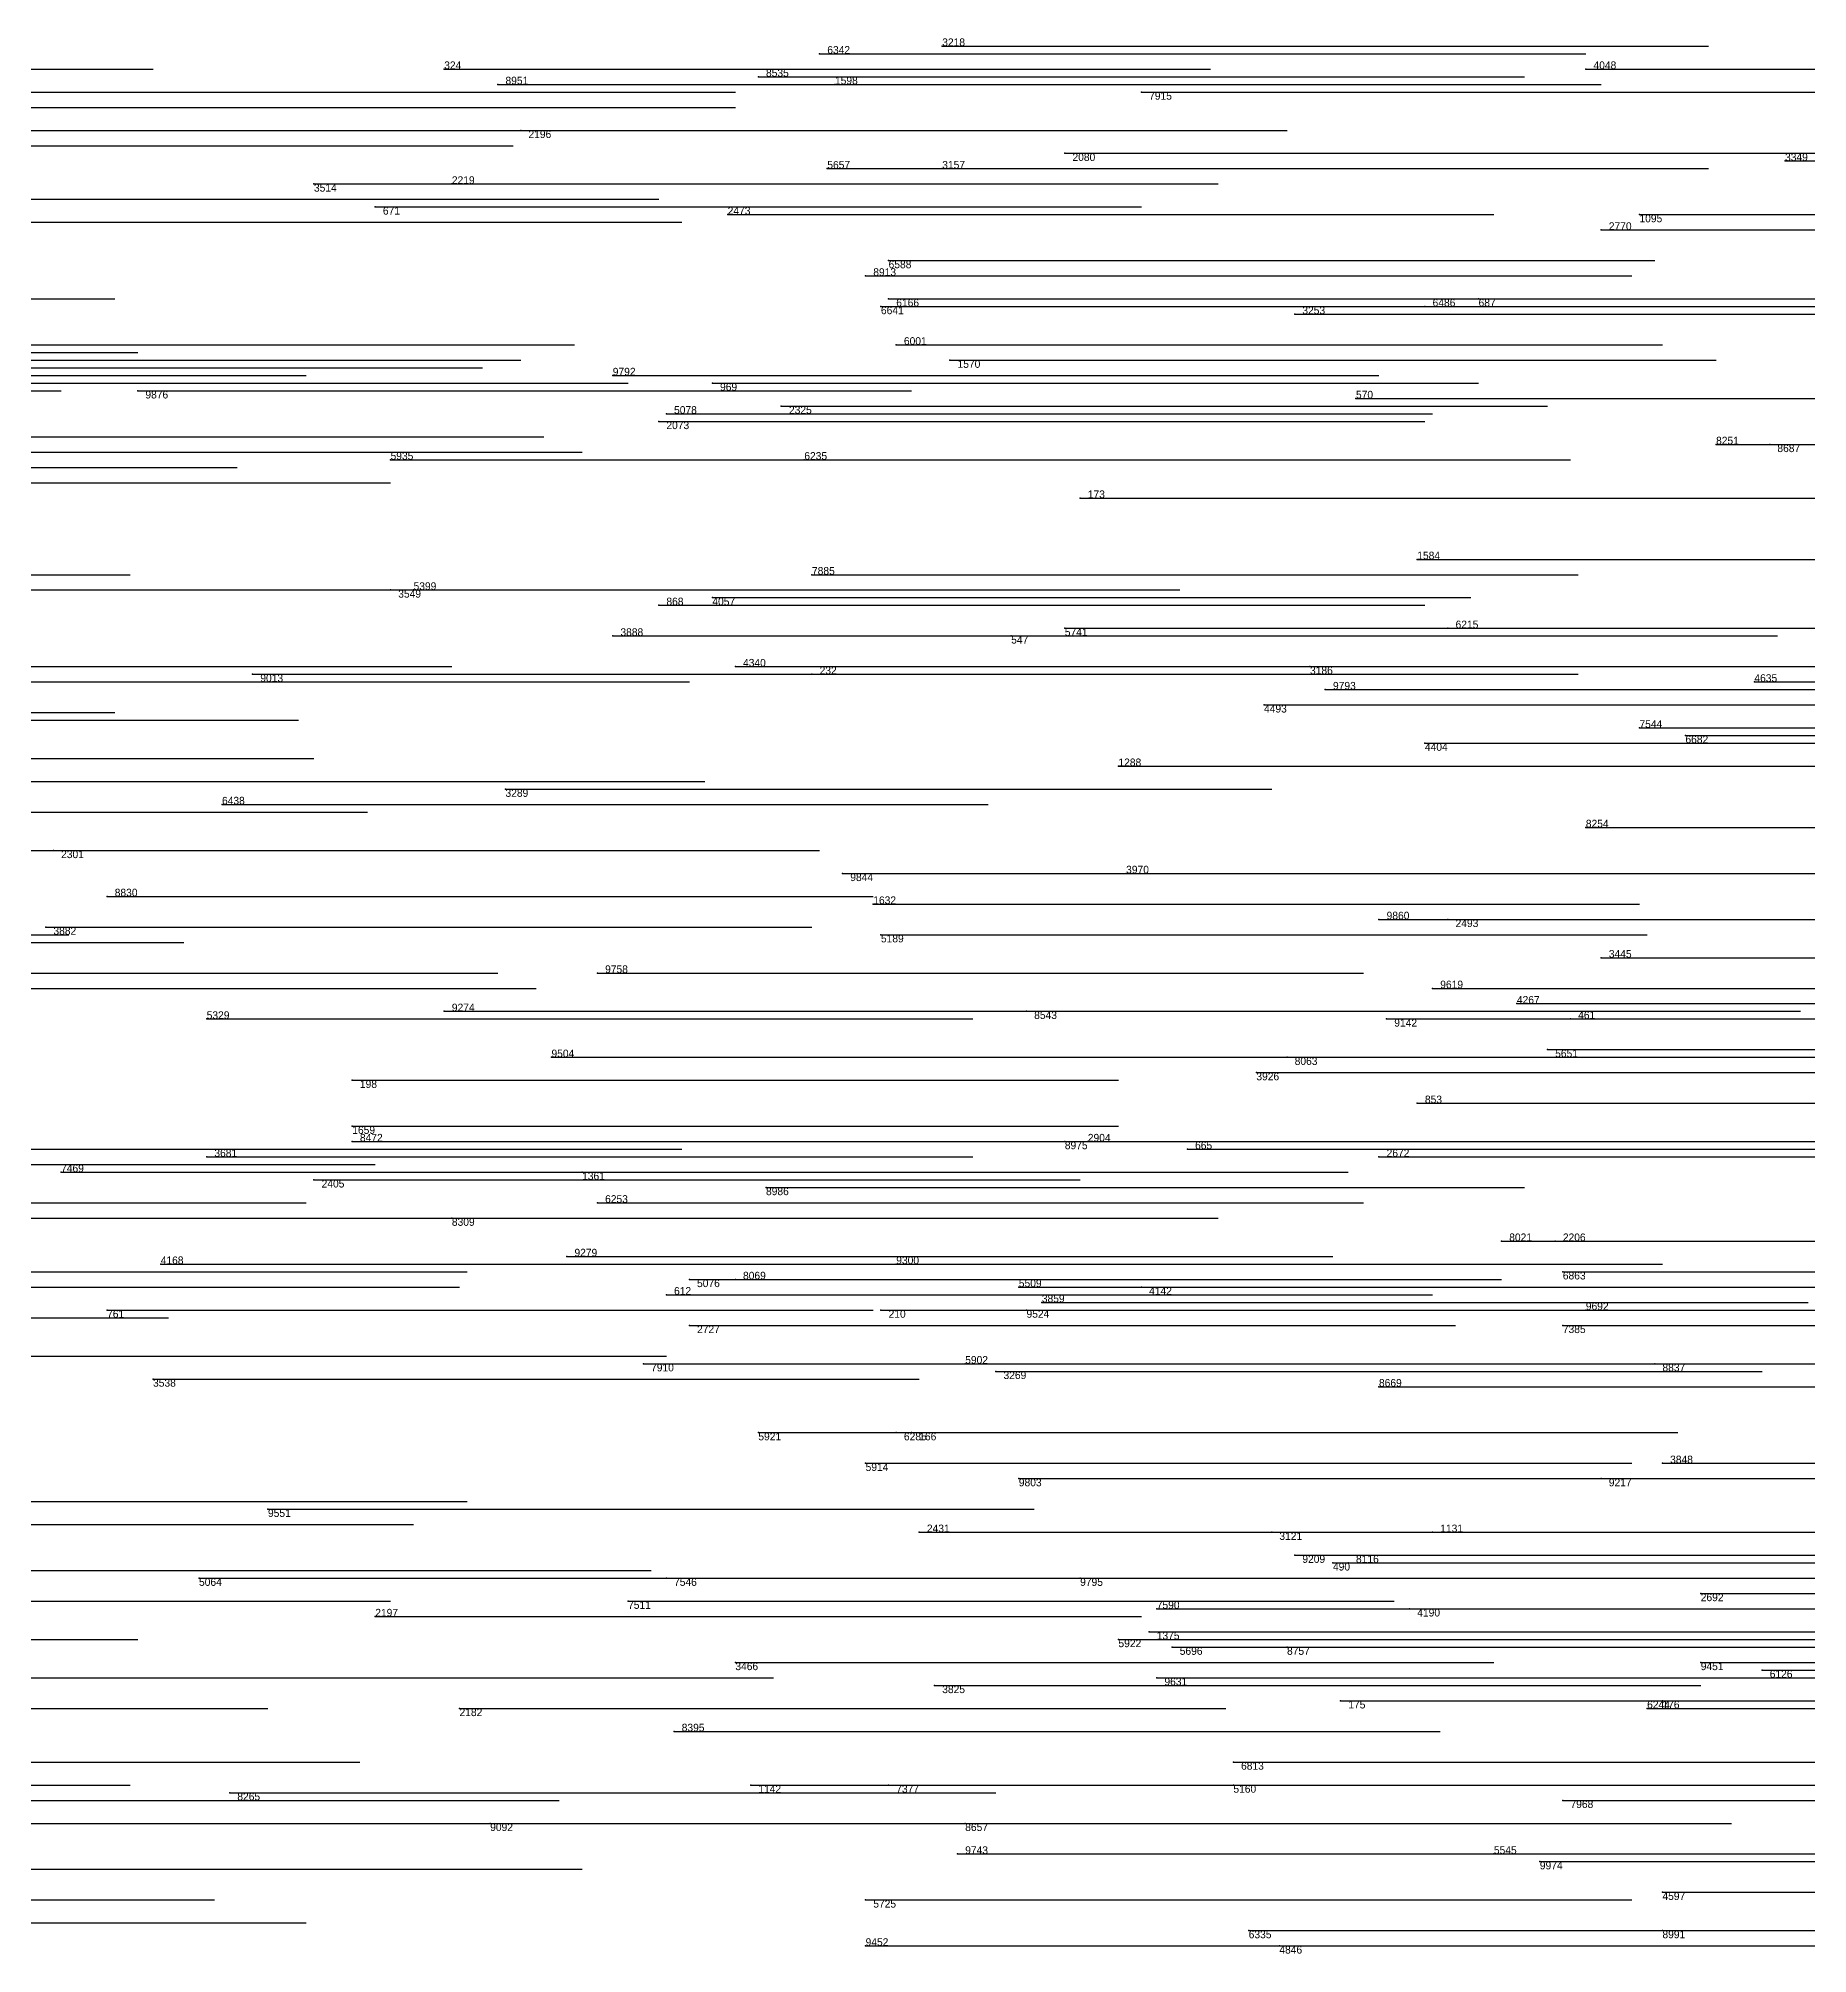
# Model space of a CAD drawing. Extents: x 0 to 1.1, y 0 to 1.
# Drawn here: x 0.231 to 0.462, y 0.248 to 0.498 of the extents above; entities that cross this region are included whole.
import ezdxf

# ---------------------------------------------------------------- set-up
doc = ezdxf.new("R2010")
doc.units = 0
for name, color, linetype in [('Normals', 1, 'CONTINUOUS'), ('Source_points', 5, 'CONTINUOUS'), ('Text', 3, 'CONTINUOUS')]:
    doc.layers.add(name, color=color, linetype=linetype)

msp = doc.modelspace()

# ---------------------------------------------------------------- linework, layer by layer
at = {"layer": 'Normals', "color": 1}
for p, q in [((0.333, 0.496, 1), (0.433, 0.496, 1)), ((0.349, 0.497), (0.449, 0.497)), ((0.146, 0.494), (0.246, 0.494)), ((0.284, 0.494, 1), (0.384, 0.494, 1)), ((0.325, 0.493, 1), (0.425, 0.493, 1)), ((0.433, 0.494), (0.533, 0.494)), ((0.222, 0.491, 1), (0.322, 0.491, 1)), ((0.291, 0.492, 1), (0.391, 0.492, 1)), ((0.335, 0.492, 1), (0.435, 0.492, 1)), ((0.375, 0.491, 1), (0.475, 0.491, 1)), ((0.222, 0.489, 1), (0.322, 0.489, 1)), ((0.223, 0.486, 1), (0.323, 0.486, 1)), ((0.294, 0.486, 1), (0.394, 0.486, 1)), ((0.193, 0.484, 1), (0.293, 0.484, 1)), ((0.365, 0.483), (0.465, 0.483)), ((0.334, 0.481, 1), (0.434, 0.481, 1)), ((0.349, 0.481), (0.449, 0.481)), ((0.459, 0.482), (0.558, 0.482)), ((0.267, 0.479), (0.367, 0.479)), ((0.285, 0.479, 1), (0.385, 0.479, 1)), ((0.212, 0.477, 1), (0.312, 0.477, 1)), ((0.275, 0.476), (0.375, 0.476)), ((0.197, 0.474, 1), (0.297, 0.474, 1)), ((0.215, 0.474), (0.315, 0.474)), ((0.321, 0.475), (0.421, 0.475)), ((0.435, 0.473), (0.535, 0.473)), ((0.44, 0.475, 1), (0.54, 0.475, 1)), ((0.342, 0.469, 1), (0.442, 0.469, 1)), ((0.339, 0.467, 1), (0.439, 0.467, 1)), ((0.141, 0.464, 1), (0.241, 0.464, 1)), ((0.341, 0.463, 1), (0.441, 0.463, 1)), ((0.342, 0.464), (0.442, 0.464)), ((0.412, 0.463), (0.512, 0.463)), ((0.419, 0.464, 1), (0.519, 0.464, 1)), ((0.395, 0.462, 1), (0.495, 0.462, 1)), ((0.201, 0.458), (0.301, 0.458)), ((0.201, 0.458, 1), (0.301, 0.458, 1)), ((0.343, 0.458, 1), (0.443, 0.458, 1)), ((0.144, 0.457, 1), (0.244, 0.457, 1)), ((0.194, 0.456), (0.294, 0.456)), ((0.35, 0.456), (0.45, 0.456)), ((0.166, 0.454, 1), (0.266, 0.454, 1)), ((0.189, 0.455, 1), (0.289, 0.455, 1)), ((0.208, 0.453), (0.308, 0.453)), ((0.306, 0.454), (0.406, 0.454)), ((0.319, 0.453, 1), (0.419, 0.453, 1)), ((0.134, 0.452), (0.234, 0.452)), ((0.244, 0.452), (0.345, 0.452)), ((0.403, 0.451, 1), (0.503, 0.451, 1)), ((0.312, 0.448, 1), (0.412, 0.448, 1)), ((0.313, 0.449), (0.413, 0.449)), ((0.328, 0.45), (0.428, 0.45)), ((0.197, 0.446, 1), (0.297, 0.446, 1)), ((0.202, 0.444, 1), (0.302, 0.444, 1)), ((0.277, 0.443), (0.377, 0.443)), ((0.331, 0.443, 1), (0.431, 0.443, 1)), ((0.45, 0.445, 1), (0.549, 0.445, 1)), ((0.457, 0.445, 1), (0.557, 0.445, 1)), ((0.157, 0.442), (0.257, 0.442)), ((0.177, 0.44, 1), (0.277, 0.44, 1)), ((0.367, 0.438), (0.468, 0.438)), ((0.143, 0.428, 1), (0.243, 0.428, 1)), ((0.332, 0.428), (0.432, 0.428)), ((0.411, 0.43), (0.511, 0.43)), ((0.217, 0.426, 1), (0.317, 0.426, 1)), ((0.277, 0.426), (0.377, 0.426)), ((0.28, 0.426), (0.38, 0.426)), ((0.312, 0.424), (0.412, 0.424)), ((0.319, 0.425, 1), (0.418, 0.425, 1)), ((0.365, 0.421, 1), (0.465, 0.421, 1)), ((0.415, 0.421, 1), (0.515, 0.421, 1)), ((0.306, 0.42), (0.406, 0.42)), ((0.358, 0.42, 1), (0.458, 0.42, 1)), ((0.185, 0.416, 1), (0.285, 0.416, 1)), ((0.322, 0.416), (0.422, 0.416)), ((0.397, 0.416), (0.497, 0.416)), ((0.216, 0.414, 1), (0.316, 0.414, 1)), ((0.259, 0.415, 1), (0.359, 0.415, 1)), ((0.332, 0.415, 1), (0.432, 0.415, 1)), ((0.399, 0.413), (0.499, 0.413)), ((0.455, 0.414), (0.555, 0.414)), ((0.391, 0.411), (0.491, 0.411)), ((0.141, 0.41, 1), (0.241, 0.41, 1)), ((0.145, 0.409, 1), (0.245, 0.409, 1)), ((0.165, 0.409), (0.265, 0.409)), ((0.44, 0.408, 1), (0.54, 0.408, 1)), ((0.412, 0.406), (0.512, 0.406)), ((0.446, 0.407, 1), (0.546, 0.407, 1)), ((0.167, 0.404), (0.267, 0.404)), ((0.372, 0.403, 1), (0.472, 0.403, 1)), ((0.207, 0.401), (0.307, 0.401)), ((0.218, 0.401, 1), (0.318, 0.401, 1)), ((0.255, 0.398), (0.355, 0.398)), ((0.292, 0.4, 1), (0.392, 0.4, 1)), ((0.174, 0.397), (0.274, 0.397)), ((0.433, 0.395), (0.533, 0.395)), ((0.213, 0.392, 1), (0.313, 0.392, 1)), ((0.233, 0.392), (0.333, 0.392)), ((0.336, 0.389, 1), (0.436, 0.389, 1)), ((0.373, 0.389, 1), (0.473, 0.389, 1)), ((0.24, 0.386), (0.34, 0.386)), ((0.34, 0.385), (0.44, 0.385)), ((0.406, 0.383), (0.506, 0.383)), ((0.415, 0.383, 1), (0.515, 0.383, 1)), ((0.135, 0.381, 1), (0.235, 0.381, 1)), ((0.232, 0.382), (0.332, 0.382)), ((0.341, 0.381, 1), (0.441, 0.381, 1)), ((0.15, 0.38), (0.25, 0.38)), ((0.435, 0.378, 1), (0.535, 0.378, 1)), ((0.16, 0.376), (0.26, 0.376)), ((0.191, 0.376, 1), (0.291, 0.376, 1)), ((0.304, 0.376, 1), (0.404, 0.376, 1)), ((0.196, 0.374, 1), (0.296, 0.374, 1)), ((0.413, 0.374, 1), (0.513, 0.374, 1)), ((0.284, 0.371), (0.384, 0.371)), ((0.36, 0.371, 1), (0.461, 0.371, 1)), ((0.424, 0.372, 1), (0.524, 0.372, 1)), ((0.253, 0.37, 1), (0.353, 0.37, 1)), ((0.407, 0.37, 1), (0.507, 0.37, 1)), ((0.431, 0.37, 1), (0.531, 0.37, 1)), ((0.428, 0.366, 1), (0.528, 0.366, 1)), ((0.298, 0.365), (0.398, 0.365)), ((0.39, 0.363, 1), (0.49, 0.363, 1)), ((0.394, 0.365), (0.494, 0.365)), ((0.272, 0.362, 1), (0.372, 0.362, 1)), ((0.411, 0.359, 1), (0.511, 0.359, 1)), ((0.272, 0.356, 1), (0.372, 0.356, 1)), ((0.215, 0.353, 1), (0.315, 0.353, 1)), ((0.272, 0.354, 1), (0.372, 0.354, 1)), ((0.365, 0.354), (0.465, 0.354)), ((0.368, 0.354), (0.468, 0.354)), ((0.381, 0.353, 1), (0.481, 0.353, 1)), ((0.175, 0.351, 1), (0.275, 0.351, 1)), ((0.253, 0.352), (0.353, 0.352)), ((0.406, 0.352, 1), (0.506, 0.352, 1)), ((0.234, 0.35, 1), (0.334, 0.35, 1)), ((0.267, 0.349, 1), (0.367, 0.349, 1)), ((0.302, 0.35), (0.402, 0.35)), ((0.326, 0.348, 1), (0.425, 0.348, 1)), ((0.166, 0.346, 1), (0.266, 0.346, 1)), ((0.304, 0.346, 1), (0.404, 0.346, 1)), ((0.172, 0.344, 1), (0.272, 0.344, 1)), ((0.202, 0.344, 1), (0.301, 0.344, 1)), ((0.285, 0.344), (0.385, 0.344)), ((0.422, 0.341), (0.522, 0.341)), ((0.429, 0.341), (0.529, 0.341)), ((0.247, 0.338), (0.347, 0.338)), ((0.3, 0.339, 1), (0.4, 0.339, 1)), ((0.343, 0.338, 1), (0.443, 0.338, 1)), ((0.165, 0.337, 1), (0.265, 0.337, 1)), ((0.187, 0.337, 1), (0.287, 0.337, 1)), ((0.316, 0.336, 1), (0.416, 0.336, 1)), ((0.322, 0.336, 1), (0.422, 0.336, 1)), ((0.43, 0.337, 1), (0.53, 0.337, 1)), ((0.143, 0.335), (0.243, 0.335)), ((0.186, 0.335), (0.286, 0.335)), ((0.313, 0.334, 1), (0.413, 0.334, 1)), ((0.359, 0.335), (0.459, 0.335)), ((0.362, 0.333, 1), (0.462, 0.333, 1)), ((0.375, 0.335, 1), (0.475, 0.335, 1)), ((0.148, 0.331, 1), (0.248, 0.331, 1)), ((0.24, 0.332), (0.34, 0.332)), ((0.341, 0.332), (0.441, 0.332)), ((0.36, 0.332), (0.46, 0.332)), ((0.433, 0.332, 1), (0.533, 0.332, 1)), ((0.316, 0.33), (0.416, 0.33)), ((0.43, 0.33, 1), (0.53, 0.33, 1)), ((0.213, 0.326), (0.313, 0.326)), ((0.246, 0.323, 1), (0.346, 0.323, 1)), ((0.31, 0.325), (0.41, 0.325)), ((0.352, 0.325), (0.452, 0.325)), ((0.356, 0.324, 1), (0.456, 0.324, 1)), ((0.442, 0.325), (0.542, 0.325)), ((0.406, 0.322, 1), (0.506, 0.322, 1)), ((0.325, 0.316, 1), (0.425, 0.316, 1)), ((0.343, 0.316), (0.443, 0.316)), ((0.345, 0.316, 1), (0.445, 0.316, 1)), ((0.339, 0.312), (0.439, 0.312)), ((0.443, 0.312), (0.543, 0.312)), ((0.359, 0.31, 1), (0.459, 0.31, 1)), ((0.435, 0.31), (0.535, 0.31)), ((0.185, 0.307), (0.285, 0.307)), ((0.187, 0.307), (0.287, 0.307)), ((0.261, 0.306), (0.361, 0.306)), ((0.18, 0.304), (0.28, 0.304)), ((0.346, 0.303, 1), (0.447, 0.303, 1)), ((0.392, 0.303, 1), (0.492, 0.303, 1)), ((0.413, 0.303), (0.513, 0.303)), ((0.211, 0.298), (0.311, 0.298)), ((0.395, 0.3), (0.495, 0.3)), ((0.4, 0.299, 1), (0.5, 0.299, 1)), ((0.402, 0.299), (0.502, 0.299)), ((0.252, 0.297), (0.352, 0.297)), ((0.313, 0.297, 1), (0.413, 0.297, 1)), ((0.367, 0.297), (0.467, 0.297)), ((0.177, 0.294), (0.277, 0.294)), ((0.308, 0.294), (0.408, 0.294)), ((0.377, 0.293, 1), (0.477, 0.293, 1)), ((0.41, 0.293, 1), (0.51, 0.293, 1)), ((0.448, 0.295, 1), (0.547, 0.295, 1)), ((0.275, 0.292, 1), (0.375, 0.292, 1)), ((0.144, 0.289, 1), (0.244, 0.289, 1)), ((0.372, 0.289, 1), (0.472, 0.289, 1)), ((0.376, 0.29, 1), (0.476, 0.29, 1)), ((0.379, 0.288), (0.479, 0.288)), ((0.394, 0.288, 1), (0.494, 0.288, 1)), ((0.322, 0.286, 1), (0.421, 0.286, 1)), ((0.448, 0.286, 1), (0.548, 0.286, 1)), ((0.227, 0.284, 1), (0.327, 0.284, 1)), ((0.348, 0.283), (0.448, 0.283)), ((0.377, 0.284, 1), (0.477, 0.284, 1)), ((0.456, 0.285), (0.556, 0.285)), ((0.401, 0.281), (0.501, 0.281)), ((0.443, 0.281, 1), (0.542, 0.281, 1)), ((0.161, 0.28), (0.261, 0.28)), ((0.286, 0.28), (0.386, 0.28)), ((0.441, 0.28), (0.541, 0.28)), ((0.314, 0.277, 1), (0.414, 0.277, 1)), ((0.173, 0.273), (0.273, 0.273)), ((0.387, 0.273), (0.487, 0.273)), ((0.143, 0.27, 1), (0.243, 0.27, 1)), ((0.199, 0.268), (0.299, 0.268)), ((0.256, 0.269, 1), (0.356, 0.269, 1)), ((0.324, 0.27, 1), (0.424, 0.27, 1)), ((0.342, 0.27), (0.442, 0.27)), ((0.387, 0.27, 1), (0.487, 0.27, 1)), ((0.43, 0.268), (0.53, 0.268)), ((0.223, 0.265, 1), (0.323, 0.265, 1)), ((0.29, 0.265), (0.39, 0.265)), ((0.352, 0.265, 1), (0.452, 0.265, 1)), ((0.351, 0.261, 1), (0.451, 0.261, 1)), ((0.421, 0.261), (0.521, 0.261)), ((0.202, 0.259, 1), (0.302, 0.259, 1)), ((0.427, 0.26, 1), (0.527, 0.26, 1)), ((0.443, 0.256, 1), (0.542, 0.256, 1)), ((0.154, 0.255), (0.254, 0.255)), ((0.339, 0.255, 1), (0.439, 0.255, 1)), ((0.166, 0.252, 1), (0.266, 0.252, 1)), ((0.389, 0.251, 1), (0.489, 0.251, 1)), ((0.443, 0.251), (0.543, 0.251)), ((0.339, 0.249, 1), (0.439, 0.249, 1)), ((0.393, 0.249, 1), (0.493, 0.249, 1))]:
    msp.add_line(p, q, dxfattribs=at)
at = {"layer": 'Source_points', "color": 5}
for p in [(0.333, 0.496, 1), (0.349, 0.497), (0.284, 0.494, 1), (0.325, 0.493, 1), (0.433, 0.494), (0.291, 0.492, 1), (0.335, 0.492, 1), (0.375, 0.491, 1), (0.294, 0.486, 1), (0.365, 0.483), (0.334, 0.481, 1), (0.349, 0.481), (0.459, 0.482), (0.267, 0.479), (0.285, 0.479, 1), (0.275, 0.476), (0.321, 0.475), (0.435, 0.473), (0.44, 0.475, 1), (0.342, 0.469, 1), (0.339, 0.467, 1), (0.341, 0.463, 1), (0.342, 0.464), (0.412, 0.463), (0.419, 0.464, 1), (0.395, 0.462, 1), (0.343, 0.458, 1), (0.35, 0.456), (0.306, 0.454), (0.319, 0.453, 1), (0.244, 0.452), (0.403, 0.451, 1), (0.312, 0.448, 1), (0.313, 0.449), (0.328, 0.45), (0.277, 0.443), (0.331, 0.443, 1), (0.45, 0.445, 1), (0.457, 0.445, 1), (0.367, 0.438), (0.332, 0.428), (0.411, 0.43), (0.277, 0.426), (0.28, 0.426), (0.312, 0.424), (0.319, 0.425, 1), (0.365, 0.421, 1), (0.415, 0.421, 1), (0.306, 0.42), (0.358, 0.42, 1), (0.322, 0.416), (0.397, 0.416), (0.259, 0.415, 1), (0.332, 0.415, 1), (0.399, 0.413), (0.455, 0.414), (0.391, 0.411), (0.44, 0.408, 1), (0.412, 0.406), (0.446, 0.407, 1), (0.372, 0.403, 1), (0.255, 0.398), (0.292, 0.4, 1), (0.433, 0.395), (0.233, 0.392), (0.336, 0.389, 1), (0.373, 0.389, 1), (0.24, 0.386), (0.34, 0.385), (0.406, 0.383), (0.415, 0.383, 1), (0.232, 0.382), (0.341, 0.381, 1), (0.435, 0.378, 1), (0.304, 0.376, 1), (0.413, 0.374, 1), (0.284, 0.371), (0.36, 0.371, 1), (0.424, 0.372, 1), (0.253, 0.37, 1), (0.407, 0.37, 1), (0.431, 0.37, 1), (0.428, 0.366, 1), (0.298, 0.365), (0.39, 0.363, 1), (0.394, 0.365), (0.272, 0.362, 1), (0.411, 0.359, 1), (0.272, 0.356, 1), (0.272, 0.354, 1), (0.365, 0.354), (0.368, 0.354), (0.381, 0.353, 1), (0.253, 0.352), (0.406, 0.352, 1), (0.234, 0.35, 1), (0.267, 0.349, 1), (0.302, 0.35), (0.326, 0.348, 1), (0.304, 0.346, 1), (0.285, 0.344), (0.422, 0.341), (0.429, 0.341), (0.247, 0.338), (0.3, 0.339, 1), (0.343, 0.338, 1), (0.316, 0.336, 1), (0.322, 0.336, 1), (0.43, 0.337, 1), (0.313, 0.334, 1), (0.359, 0.335), (0.362, 0.333, 1), (0.375, 0.335, 1), (0.24, 0.332), (0.341, 0.332), (0.36, 0.332), (0.433, 0.332, 1), (0.316, 0.33), (0.43, 0.33, 1), (0.246, 0.323, 1), (0.31, 0.325), (0.352, 0.325), (0.356, 0.324, 1), (0.442, 0.325), (0.406, 0.322, 1), (0.325, 0.316, 1), (0.343, 0.316), (0.345, 0.316, 1), (0.339, 0.312), (0.443, 0.312), (0.359, 0.31, 1), (0.435, 0.31), (0.261, 0.306), (0.346, 0.303, 1), (0.392, 0.303, 1), (0.413, 0.303), (0.395, 0.3), (0.4, 0.299, 1), (0.402, 0.299), (0.252, 0.297), (0.313, 0.297, 1), (0.367, 0.297), (0.308, 0.294), (0.377, 0.293, 1), (0.41, 0.293, 1), (0.448, 0.295, 1), (0.275, 0.292, 1), (0.372, 0.289, 1), (0.376, 0.29, 1), (0.379, 0.288), (0.394, 0.288, 1), (0.322, 0.286, 1), (0.448, 0.286, 1), (0.348, 0.283), (0.377, 0.284, 1), (0.456, 0.285), (0.401, 0.281), (0.443, 0.281, 1), (0.286, 0.28), (0.441, 0.28), (0.314, 0.277, 1), (0.387, 0.273), (0.256, 0.269, 1), (0.324, 0.27, 1), (0.342, 0.27), (0.387, 0.27, 1), (0.43, 0.268), (0.29, 0.265), (0.352, 0.265, 1), (0.351, 0.261, 1), (0.421, 0.261), (0.427, 0.26, 1), (0.443, 0.256, 1), (0.339, 0.255, 1), (0.389, 0.251, 1), (0.443, 0.251), (0.339, 0.249, 1), (0.393, 0.249, 1)]:
    msp.add_point(p, dxfattribs=at)

# ---------------------------------------------------------------- texts
at = {"layer": 'Text', "color": 3}
for s, p in [('3218', (0.349, 0.497)), ('6342', (0.334, 0.496, 1)), ('324', (0.284, 0.494, 1)), ('8951', (0.292, 0.492, 1)), ('8535', (0.326, 0.493, 1)), ('1598', (0.335, 0.492, 1)), ('4048', (0.434, 0.494)), ('7915', (0.376, 0.49, 1)), ('2196', (0.295, 0.485, 1)), ('2080', (0.366, 0.482)), ('3349', (0.459, 0.482)), ('5657', (0.334, 0.481, 1)), ('3157', (0.349, 0.481)), ('3514', (0.267, 0.478)), ('2219', (0.285, 0.479, 1)), ('671', (0.276, 0.475)), ('2473', (0.321, 0.475)), ('2770', (0.436, 0.473)), ('1095', (0.44, 0.474, 1)), ('8913', (0.34, 0.467, 1)), ('6588', (0.342, 0.468, 1)), ('6641', (0.341, 0.462, 1)), ('6166', (0.343, 0.463)), ('3253', (0.396, 0.462, 1)), ('6486', (0.413, 0.463)), ('687', (0.419, 0.463, 1)), ('6001', (0.344, 0.458, 1)), ('1570', (0.351, 0.455)), ('9792', (0.306, 0.454)), ('969', (0.32, 0.452, 1)), ('9876', (0.245, 0.451)), ('570', (0.403, 0.451, 1)), ('2073', (0.313, 0.447, 1)), ('5078', (0.314, 0.449)), ('2325', (0.329, 0.449)), ('8251', (0.45, 0.445, 1)), ('5935', (0.277, 0.443)), ('6235', (0.331, 0.443, 1)), ('8687', (0.458, 0.444, 1)), ('173', (0.368, 0.438)), ('1584', (0.411, 0.43)), ('7885', (0.332, 0.428)), ('3549', (0.278, 0.425)), ('5399', (0.28, 0.426)), ('868', (0.313, 0.424)), ('4057', (0.319, 0.424, 1)), ('3888', (0.307, 0.42)), ('5741', (0.365, 0.42, 1)), ('6215', (0.416, 0.421, 1)), ('547', (0.358, 0.419, 1)), ('4340', (0.323, 0.416)), ('232', (0.333, 0.415, 1)), ('3186', (0.397, 0.415)), ('9013', (0.26, 0.414, 1)), ('9793', (0.4, 0.413)), ('4635', (0.455, 0.414)), ('4493', (0.391, 0.41)), ('7544', (0.44, 0.408, 1)), ('4404', (0.412, 0.405)), ('6682', (0.446, 0.406, 1)), ('1288', (0.372, 0.403, 1)), ('6438', (0.255, 0.398)), ('3289', (0.292, 0.399, 1)), ('8254', (0.433, 0.395)), ('2301', (0.234, 0.391)), ('9844', (0.337, 0.388, 1)), ('3970', (0.373, 0.389, 1)), ('8830', (0.241, 0.386)), ('1632', (0.34, 0.385)), ('9860', (0.407, 0.383)), ('2493', (0.416, 0.382, 1)), ('3882', (0.233, 0.381)), ('5189', (0.341, 0.38, 1)), ('3445', (0.436, 0.378, 1)), ('9758', (0.305, 0.376, 1)), ('9619', (0.414, 0.374, 1)), ('4267', (0.424, 0.372, 1)), ('5329', (0.253, 0.37, 1)), ('9274', (0.285, 0.371)), ('8543', (0.361, 0.37, 1)), ('461', (0.432, 0.37, 1)), ('9142', (0.408, 0.369, 1)), ('9504', (0.298, 0.365)), ('5651', (0.429, 0.365, 1)), ('3926', (0.39, 0.362, 1)), ('8063', (0.395, 0.364)), ('198', (0.273, 0.361, 1)), ('853', (0.412, 0.359, 1)), ('1659', (0.272, 0.355, 1)), ('3681', (0.254, 0.352)), ('8472', (0.273, 0.354, 1)), ('8975', (0.365, 0.353)), ('2904', (0.368, 0.354)), ('665', (0.382, 0.353, 1)), ('2672', (0.407, 0.352, 1)), ('7469', (0.234, 0.35, 1)), ('2405', (0.268, 0.348, 1)), ('1361', (0.302, 0.349)), ('8986', (0.326, 0.347, 1)), ('6253', (0.305, 0.346, 1)), ('8309', (0.285, 0.343)), ('8021', (0.423, 0.341)), ('2206', (0.43, 0.341)), ('4168', (0.247, 0.338)), ('9279', (0.301, 0.339, 1)), ('9300', (0.343, 0.338, 1)), ('5076', (0.317, 0.335, 1)), ('8069', (0.323, 0.336, 1)), ('5509', (0.359, 0.335)), ('6863', (0.43, 0.336, 1)), ('612', (0.314, 0.334, 1)), ('3859', (0.362, 0.333, 1)), ('4142', (0.376, 0.334, 1)), ('9692', (0.433, 0.332, 1)), ('761', (0.24, 0.331)), ('210', (0.342, 0.331)), ('9524', (0.36, 0.331)), ('2727', (0.317, 0.329)), ('7385', (0.43, 0.329, 1)), ('5902', (0.352, 0.325)), ('3538', (0.246, 0.322, 1)), ('7910', (0.311, 0.324)), ('3269', (0.357, 0.323, 1)), ('8669', (0.406, 0.322, 1)), ('8837', (0.443, 0.324)), ('5921', (0.325, 0.315, 1)), ('6285', (0.344, 0.315)), ('166', (0.346, 0.315, 1)), ('3848', (0.444, 0.312)), ('5914', (0.339, 0.311)), ('9803', (0.359, 0.309, 1)), ('9217', (0.436, 0.309)), ('9551', (0.261, 0.305)), ('2431', (0.347, 0.303, 1)), ('3121', (0.393, 0.302, 1)), ('1131', (0.414, 0.303)), ('9209', (0.396, 0.299)), ('490', (0.4, 0.298, 1)), ('8116', (0.403, 0.299)), ('5064', (0.252, 0.296)), ('7546', (0.314, 0.296, 1)), ('9795', (0.367, 0.296)), ('2197', (0.275, 0.292, 1)), ('7511', (0.308, 0.293)), ('7590', (0.377, 0.293, 1)), ('4190', (0.411, 0.292, 1)), ('2692', (0.448, 0.294, 1)), ('5922', (0.372, 0.288, 1)), ('1375', (0.377, 0.289, 1)), ('5696', (0.38, 0.287)), ('8757', (0.394, 0.287, 1)), ('3466', (0.322, 0.285, 1)), ('9451', (0.448, 0.285, 1)), ('3825', (0.349, 0.282)), ('9631', (0.378, 0.283, 1)), ('6126', (0.457, 0.284)), ('175', (0.402, 0.28)), ('6244', (0.441, 0.28)), ('176', (0.443, 0.28, 1)), ('2182', (0.286, 0.279)), ('8395', (0.315, 0.277, 1)), ('6813', (0.388, 0.272)), ('8265', (0.257, 0.268, 1)), ('1142', (0.325, 0.269, 1)), ('7377', (0.343, 0.269)), ('5160', (0.387, 0.269, 1)), ('7968', (0.431, 0.267)), ('9092', (0.29, 0.264)), ('8657', (0.352, 0.264, 1)), ('9743', (0.352, 0.261, 1)), ('5545', (0.421, 0.261)), ('9974', (0.427, 0.259, 1)), ('4597', (0.443, 0.255, 1)), ('5725', (0.34, 0.254, 1)), ('6335', (0.389, 0.25, 1)), ('8991', (0.443, 0.25)), ('9452', (0.339, 0.249, 1)), ('4846', (0.393, 0.248, 1))]:
    msp.add_text(s, height=0.001, dxfattribs=at).set_placement(p)

doc.saveas('drawing.dxf')
